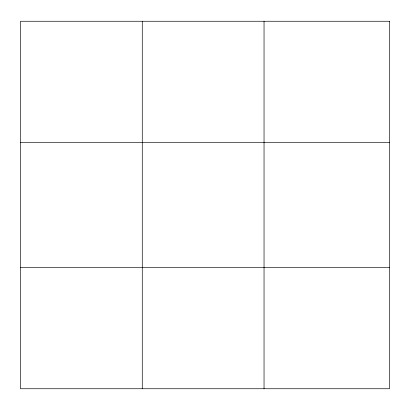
<?xml version="1.0" encoding="UTF-8"?>
<svg xmlns="http://www.w3.org/2000/svg" width="410" height="410" viewBox="0 0 410 410"><rect width="100%" height="100%" fill="white"/><g stroke="black" fill="none" stroke-linecap="round" stroke-linejoin="round"><path stroke-width="0.61" d="M142.27 388.741L142.27 21.258M264.04 388.741L264.04 21.258M20.5 142.526L389.5 142.526M20.5 267.474L389.5 267.474M389.5 21.258L389.5 388.741L20.5 388.741L20.5 21.258L389.5 21.258"/></g></svg>
